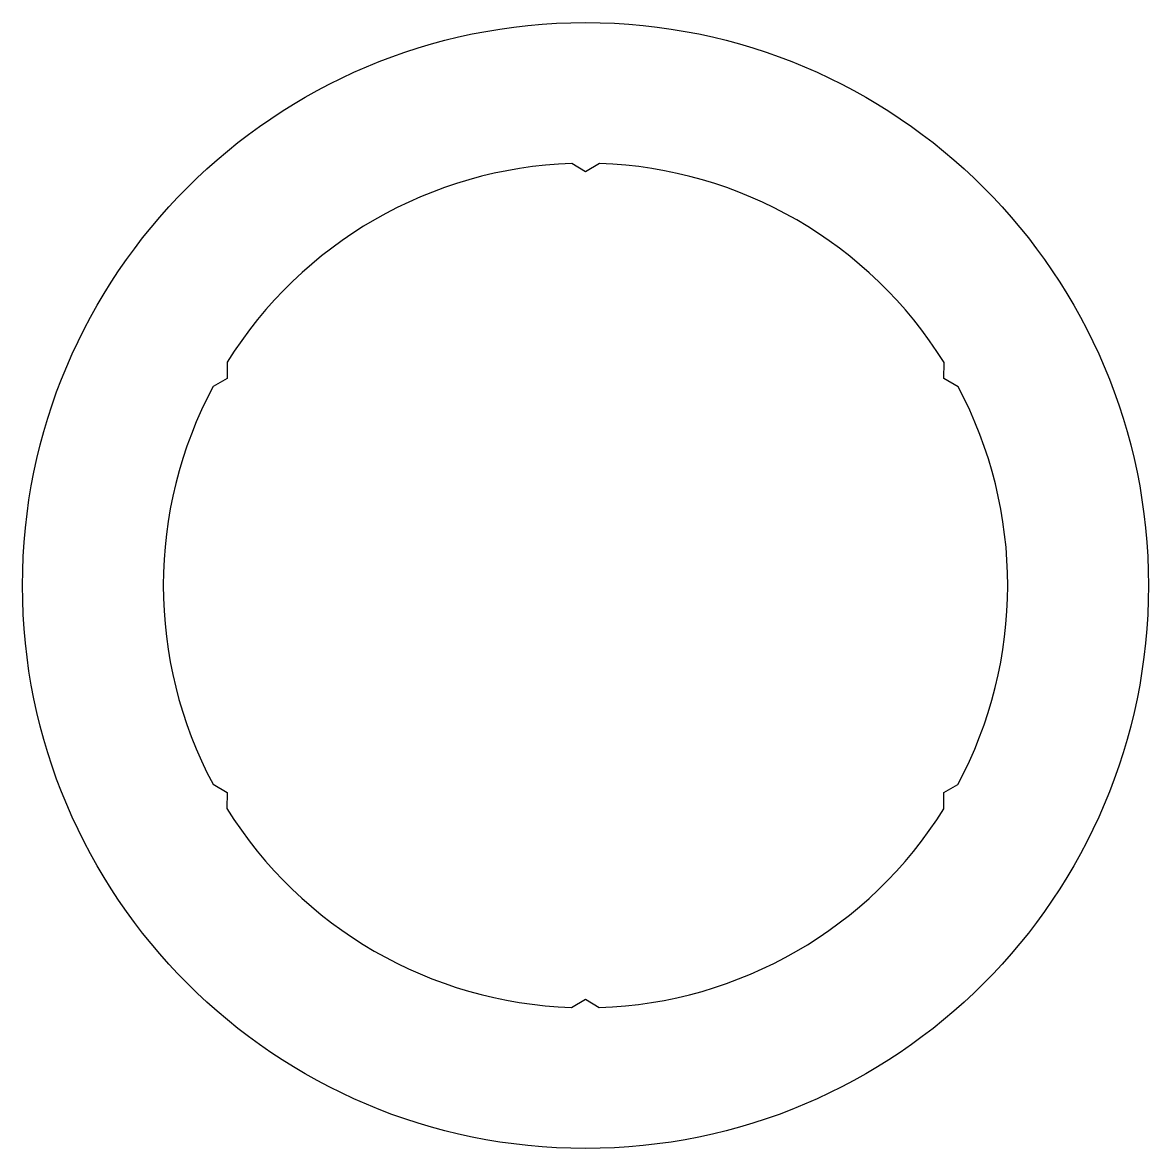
# Model space of a CAD drawing. Extents: x 392 to 412, y -53.3 to -33.3.
import ezdxf

# ---------------------------------------------------------------- set-up
doc = ezdxf.new("R2010")
doc.units = 0
doc.layers.get('0').update_dxf_attribs({"linetype": 'CONTINUOUS'})

msp = doc.modelspace()

# ---------------------------------------------------------------- linework, layer by layer
at = {"linetype": 'CONTINUOUS'}
msp.add_lwpolyline([(395.661, -47.269, 0.250394), (401.781, -50.806), (402.031, -50.661), (402.275, -50.807, 0.250394), (408.398, -47.275), (408.397, -46.986), (408.645, -46.848, 0.250394), (408.648, -39.779), (408.397, -39.636), (408.401, -39.352, 0.250394), (402.281, -35.815), (402.031, -35.961), (401.788, -35.815, 0.250394), (395.665, -39.346), (395.666, -39.636), (395.418, -39.773, 0.250394), (395.415, -46.842), (395.666, -46.986)], format="xyb", close=True, dxfattribs=at)
at = {"color": 0, "linetype": 'CONTINUOUS'}
msp.add_circle((402.031, -43.311), 10, dxfattribs=at)

doc.saveas('drawing.dxf')
